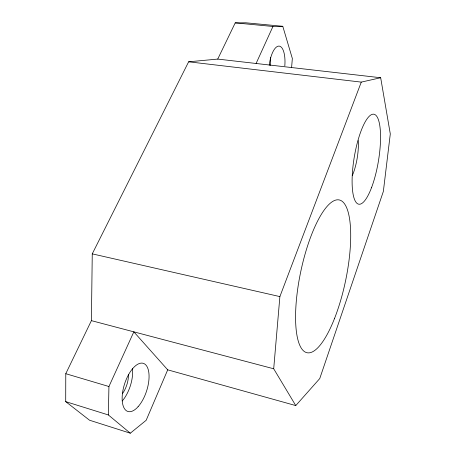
<?xml version="1.0" encoding="UTF-8"?>
<svg xmlns="http://www.w3.org/2000/svg" width="456" height="456" viewBox="0 0 456 456"><rect width="100%" height="100%" fill="white"/><g stroke="black" fill="none" stroke-linecap="round" stroke-linejoin="round"><path stroke-width="0.68" d="M130.302 433.2L89.547 420.227L65.704 401.633L65.778 373.703L91.405 320.642L92.254 253.861L188.636 61.805L217.734 59.086L380.674 77.742L390.296 133.933L383.359 191.4L319.759 378.548L295.767 405.583L167.705 369.833L133.836 331.843L108.933 386.517L108.363 414.954L130.302 433.2L146.171 420.284L167.705 369.833M291.583 67.665L292.342 58.493L282.783 26.3L245.869 22.8L235.222 22.88L217.734 59.086M295.767 405.583L273.703 368.779L279.881 296.599L361.272 82.114L380.674 77.742M256.095 63.475L272.95 26.476L282.783 26.3M235.222 22.88L272.95 26.476M188.636 61.805L361.272 82.114M92.254 253.861L279.881 296.599M91.405 320.642L273.703 368.779M65.778 373.703L108.933 386.517M65.704 401.633L108.363 414.954M358.245 140.608A27.121 7.803 -80.6 0 1 352.254 175.702M132.445 368.391A25.052 11.93 -71.8 0 1 122.248 400.984M128.432 374.752A17.032 8.111 -71.8 0 1 122.453 393.659M269.222 65.168A20.765 7.809 -83.6 0 1 279.021 46.096A20.765 7.809 -83.6 0 1 284.823 65.858M270.362 57.616A20.617 8.083 -83.8 0 1 270.191 65.51M334.43 318.727A78.073 22.874 -78.1 0 0 339.292 199.956A78.073 22.874 -78.1 0 0 295.71 310.342A78.073 22.874 -78.1 0 0 334.43 318.727M371.515 187.695A45.617 12.238 -80.5 0 0 375.237 114.775A45.617 12.238 -80.5 0 0 352.26 175.212A45.617 12.238 -80.5 0 0 371.515 187.695M138.088 406.706A25.274 11.56 -72.1 0 0 145.812 364.942A25.274 11.56 -72.1 0 0 122.903 390.535A25.274 11.56 -72.1 0 0 138.088 406.706"/></g></svg>
